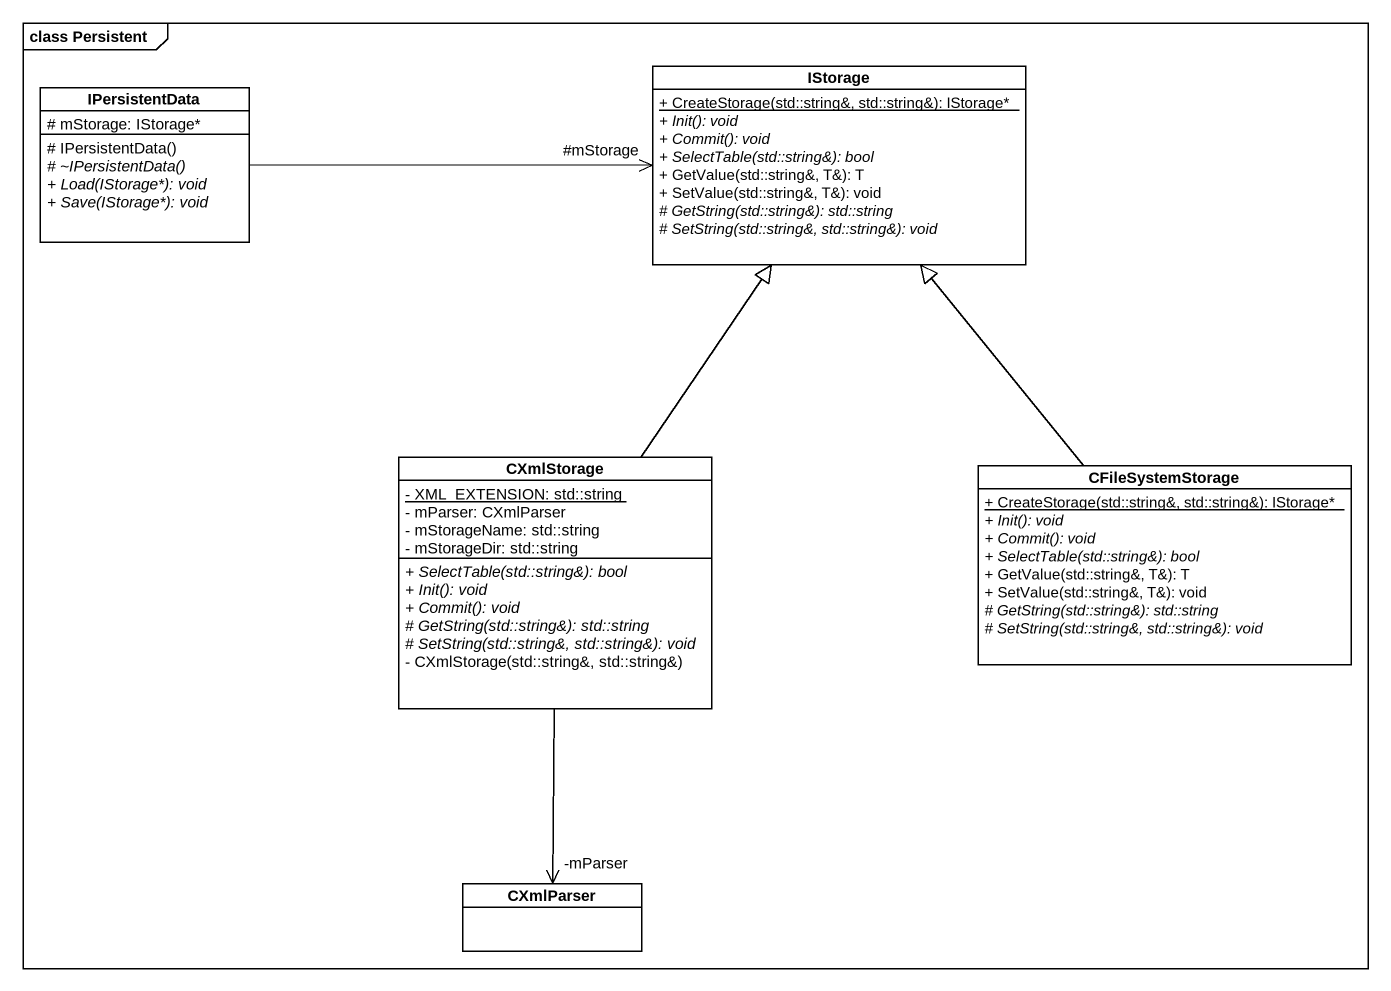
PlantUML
@startuml
mainframe class Persistent
hide circle
hide empty members
skinparam classAttributeIconSize 0
class IPersistentData {
  # mStorage: IStorage*
  # IPersistentData()
  {abstract} # ~IPersistentData()
  {abstract} + Load(IStorage*): void
  {abstract} + Save(IStorage*): void
}
class IStorage {
  {static} + CreateStorage(std::string&, std::string&): IStorage*
  {abstract} + Init(): void
  {abstract} + Commit(): void
  {abstract} + SelectTable(std::string&): bool
  + GetValue(std::string&, T&): T
  + SetValue(std::string&, T&): void
  {abstract} # GetString(std::string&): std::string
  {abstract} # SetString(std::string&, std::string&): void
}
class CXmlStorage {
  {static} - XML_EXTENSION: std::string
  - mParser: CXmlParser
  - mStorageName: std::string
  - mStorageDir: std::string
  {abstract} + SelectTable(std::string&): bool
  {abstract} + Init(): void
  {abstract} + Commit(): void
  {abstract} # GetString(std::string&): std::string
  {abstract} # SetString(std::string&, std::string&): void
  - CXmlStorage(std::string&, std::string&)
}
class CFileSystemStorage {
  {static} + CreateStorage(std::string&, std::string&): IStorage*
  {abstract} + Init(): void
  {abstract} + Commit(): void
  {abstract} + SelectTable(std::string&): bool
  + GetValue(std::string&, T&): T
  + SetValue(std::string&, T&): void
  {abstract} # GetString(std::string&): std::string
  {abstract} # SetString(std::string&, std::string&): void
}
class CXmlParser
IPersistentData -right-> "#mStorage" IStorage
CXmlStorage -up-|> IStorage
CXmlStorage --> "-mParser" CXmlParser
CFileSystemStorage -up-|> IStorage
@enduml
